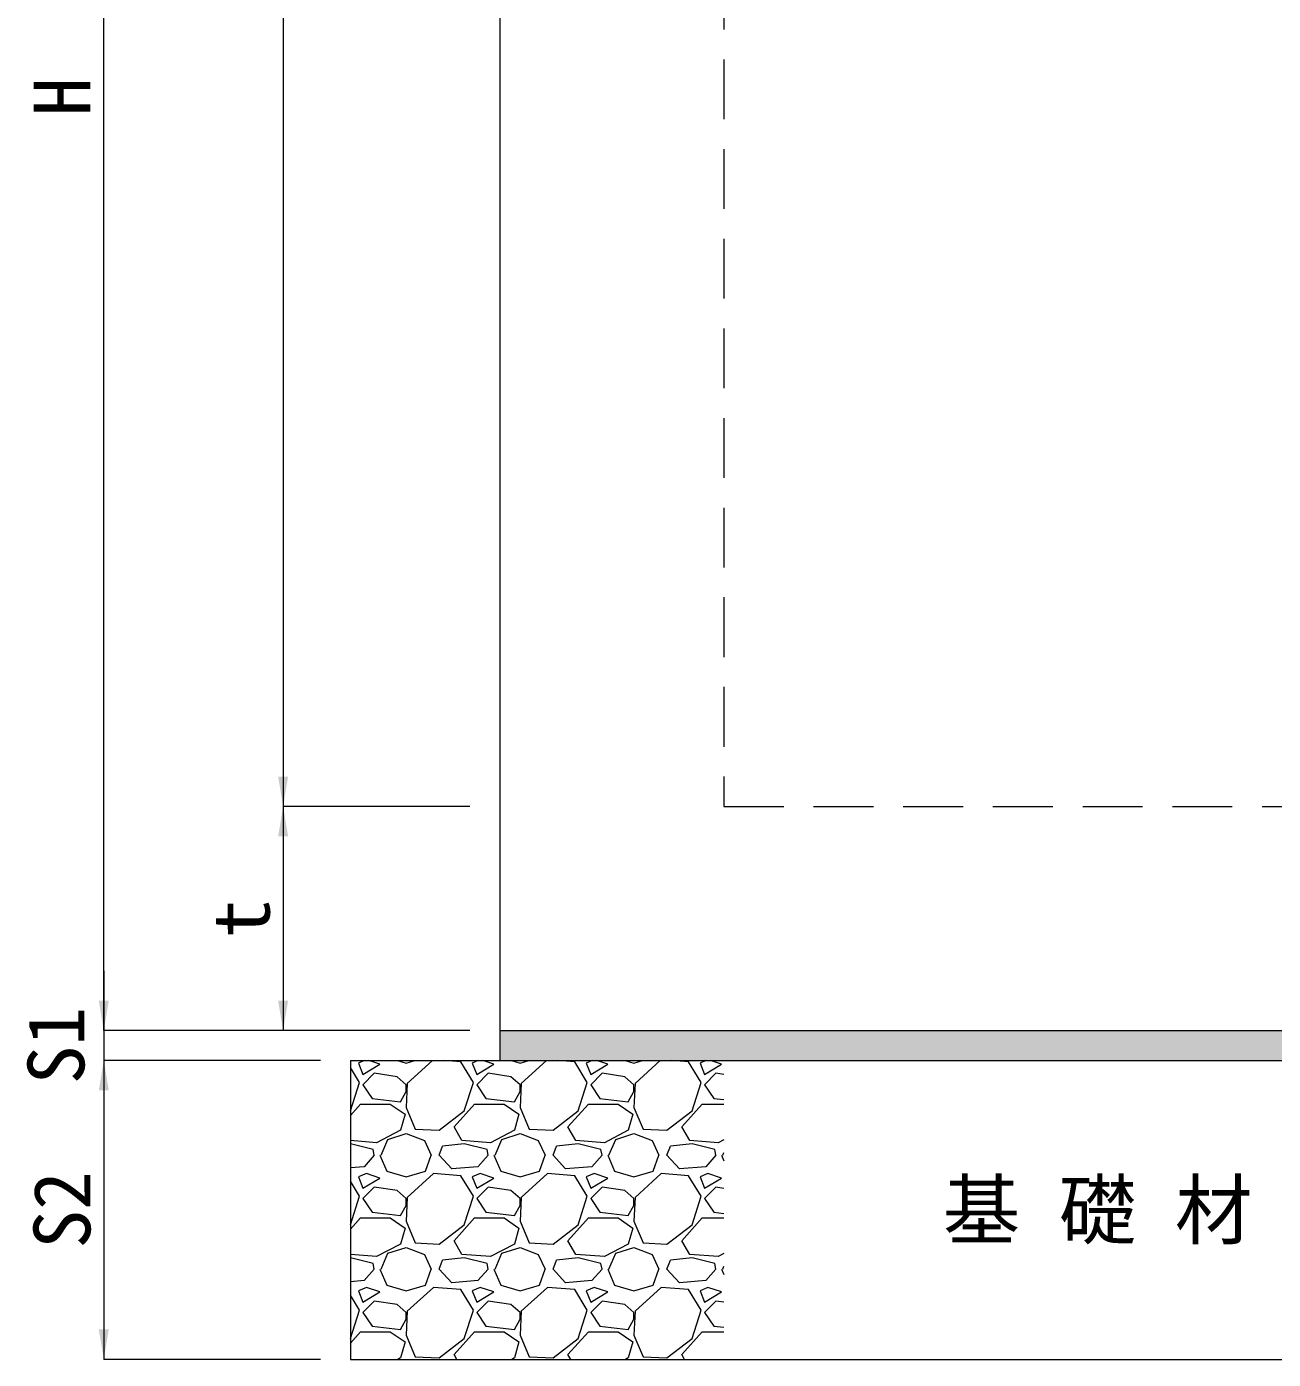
# Model space of a CAD drawing. Units: millimetres at full size; details may follow other scales. Extents: x 77366 to 106166, y -28085 to 6898.
# Drawn here: x 79749 to 80583, y -4119 to -3227 of the extents above; entities that cross this region are included whole.
import ezdxf
from ezdxf.enums import TextEntityAlignment as Align

# ---------------------------------------------------------------- set-up
doc = ezdxf.new("R2010")
doc.units = ezdxf.units.MM
doc.header["$LTSCALE"] = 50
doc.linetypes.add('USER2', pattern=[1.2, 0.8, -0.4])
doc.layers.add('モルタル', color=7, linetype='Continuous')
doc.layers.add('文字', color=7, linetype='Continuous')
for name, color, linetype, lineweight in [('基礎', 7, 'Continuous', 5), ('寸法線', 7, 'Continuous', 13), ('本体', 2, 'Continuous', 20)]:
    doc.layers.add(name, color=color, linetype=linetype, lineweight=lineweight)
doc.styles.add('ＭＳ ゴシック', font='')
doc.styles.get('ＭＳ ゴシック').set_extended_font_data('MS Gothic')

# ---------------------------------------------------------------- blocks, each defined once
blk = doc.blocks.new('filled_arrow')
at = {"color": 0, "linetype": 'Continuous', "lineweight": -2}
blk.add_solid([(7.5, 1.25), (0, 0), (7.5, -1.25)], dxfattribs=at)

msp = doc.modelspace()

# ---------------------------------------------------------------- hatches: boundary and pattern name
at = {"layer": 'モルタル'}
msp.add_hatch(color=256, dxfattribs=at).paths.add_polyline_path([(80065.8, -3899.22), (80065.8, -3919.22), (80865.8, -3919.22), (80865.8, -3899.22)])

# ---------------------------------------------------------------- linework, layer by layer
at = {"layer": '基礎', "color": 3, "lineweight": 20}
for p, q in [((79965.8, -3919.22), (79965.8, -4119.22)), ((79965.8, -3919.22), (80965.8, -3919.22)), ((79965.8, -4119.22), (80965.8, -4119.22))]:
    msp.add_line(p, q, dxfattribs=at)
at = {"layer": '基礎'}
for p, q in [((79971.91, -3933.88), (79965.8, -3923.88)), ((79975.11, -3919.22), (79971.15, -3920.92)), ((79971.15, -3920.92), (79974.19, -3928.54)), ((79974.19, -3928.54), (79985.62, -3921.69)), ((79985.62, -3921.69), (79978.24, -3919.22)), ((79997.37, -3919.22), (80003.15, -3920.92)), ((80003.15, -3920.92), (80008.93, -3919.22)), ((80020.8, -3919.22), (80003.91, -3934.64)), ((80039.73, -3920.16), (80028.47, -3919.22)), ((80048.11, -3933.88), (80039.73, -3920.16)), ((80051.31, -3919.22), (80047.35, -3920.92)), ((80047.35, -3920.92), (80050.39, -3928.54)), ((80050.39, -3928.54), (80061.82, -3921.69)), ((80061.82, -3921.69), (80054.44, -3919.22)), ((80073.57, -3919.22), (80079.35, -3920.92)), ((80079.35, -3920.92), (80085.13, -3919.22)), ((80097, -3919.22), (80080.11, -3934.64)), ((80115.93, -3920.16), (80104.67, -3919.22)), ((80124.31, -3933.88), (80115.93, -3920.16)), ((80127.51, -3919.22), (80123.55, -3920.92)), ((80123.55, -3920.92), (80126.59, -3928.54)), ((80126.59, -3928.54), (80138.02, -3921.69)), ((80138.02, -3921.69), (80130.64, -3919.22)), ((80149.77, -3919.22), (80155.55, -3920.92)), ((80155.55, -3920.92), (80161.33, -3919.22)), ((80173.2, -3919.22), (80156.31, -3934.64)), ((80192.13, -3920.16), (80180.87, -3919.22)), ((80200.51, -3933.88), (80192.13, -3920.16)), ((80203.71, -3919.22), (80199.75, -3920.92)), ((80199.75, -3920.92), (80202.79, -3928.54)), ((80202.79, -3928.54), (80214.22, -3921.69)), ((80214.22, -3921.69), (80206.84, -3919.22)), ((79981.81, -3927.78), (79974.19, -3935.4)), ((79997.05, -3930.07), (79981.81, -3927.78)), ((80003.15, -3935.4), (79997.05, -3930.07)), ((80058.01, -3927.78), (80050.39, -3935.4)), ((80073.25, -3930.07), (80058.01, -3927.78)), ((80079.35, -3935.4), (80073.25, -3930.07)), ((80134.21, -3927.78), (80126.59, -3935.4)), ((80149.45, -3930.07), (80134.21, -3927.78)), ((80155.55, -3935.4), (80149.45, -3930.07)), ((80210.41, -3927.78), (80202.79, -3935.4)), ((80215.8, -3928.59), (80210.41, -3927.78)), ((79965.81, -3952.93), (79971.91, -3933.88)), ((79974.19, -3935.4), (79980.29, -3944.55)), ((79999.34, -3946.83), (80003.15, -3939.97)), ((80003.91, -3934.64), (80003.15, -3950.64)), ((80003.15, -3939.97), (80003.15, -3935.4)), ((80042.01, -3952.93), (80048.11, -3933.88)), ((80050.39, -3935.4), (80056.49, -3944.55)), ((80075.54, -3946.83), (80079.35, -3939.97)), ((80080.11, -3934.64), (80079.35, -3950.64)), ((80079.35, -3939.97), (80079.35, -3935.4)), ((80118.21, -3952.93), (80124.31, -3933.88)), ((80126.59, -3935.4), (80132.69, -3944.55)), ((80151.74, -3946.83), (80155.55, -3939.97)), ((80156.31, -3934.64), (80155.55, -3950.64)), ((80155.55, -3939.97), (80155.55, -3935.4)), ((80194.41, -3952.93), (80200.51, -3933.88)), ((80202.79, -3935.4), (80208.89, -3944.55)), ((79965.8, -3955.99), (79972.67, -3948.36)), ((79972.67, -3948.36), (79992.48, -3948.36)), ((79980.29, -3944.55), (79999.34, -3946.83)), ((79992.48, -3948.36), (80002.39, -3955.21)), ((80003.15, -3950.64), (80009.25, -3965.12)), ((80035.15, -3963.6), (80048.87, -3948.36)), ((80048.87, -3948.36), (80068.68, -3948.36)), ((80056.49, -3944.55), (80075.54, -3946.83)), ((80068.68, -3948.36), (80078.59, -3955.21)), ((80079.35, -3950.64), (80085.45, -3965.12)), ((80111.35, -3963.6), (80125.07, -3948.36)), ((80125.07, -3948.36), (80144.88, -3948.36)), ((80132.69, -3944.55), (80151.74, -3946.83)), ((80144.88, -3948.36), (80154.79, -3955.21)), ((80155.55, -3950.64), (80161.65, -3965.12)), ((80187.55, -3963.6), (80201.27, -3948.36)), ((80201.27, -3948.36), (80215.8, -3948.36)), ((80208.89, -3944.55), (80215.8, -3945.37)), ((79965.8, -3952.94), (79965.81, -3952.93)), ((80002.39, -3955.21), (79999.34, -3965.88)), ((80025.25, -3965.88), (80042.01, -3952.93)), ((80078.59, -3955.21), (80075.54, -3965.88)), ((80101.45, -3965.88), (80118.21, -3952.93)), ((80154.79, -3955.21), (80151.74, -3965.88)), ((80177.65, -3965.88), (80194.41, -3952.93)), ((79999.34, -3965.88), (79983.34, -3974.26)), ((79990.96, -3971.98), (80003.15, -3968.17)), ((80003.15, -3968.17), (80015.34, -3972.74)), ((80009.25, -3965.12), (80025.25, -3965.88)), ((80040.49, -3972.74), (80035.15, -3963.6)), ((80075.54, -3965.88), (80059.54, -3974.26)), ((80067.16, -3971.98), (80079.35, -3968.17)), ((80079.35, -3968.17), (80091.54, -3972.74)), ((80085.45, -3965.12), (80101.45, -3965.88)), ((80116.69, -3972.74), (80111.35, -3963.6)), ((80151.74, -3965.88), (80135.74, -3974.26)), ((80143.36, -3971.98), (80155.55, -3968.17)), ((80155.55, -3968.17), (80167.74, -3972.74)), ((80161.65, -3965.12), (80177.65, -3965.88)), ((80192.89, -3972.74), (80187.55, -3963.6)), ((79983.34, -3974.26), (79965.8, -3972.86)), ((79965.81, -3975.03), (79965.8, -3975.03)), ((79981.05, -3978.84), (79965.81, -3975.03)), ((79986.39, -3982.65), (79990.96, -3971.98)), ((80015.34, -3972.74), (80019.91, -3982.65)), ((80025.25, -3982.65), (80027.53, -3976.55)), ((80042.01, -3975.03), (80027.53, -3976.55)), ((80059.54, -3974.26), (80040.49, -3972.74)), ((80057.25, -3978.84), (80042.01, -3975.03)), ((80062.59, -3982.65), (80067.16, -3971.98)), ((80091.54, -3972.74), (80096.11, -3982.65)), ((80101.45, -3982.65), (80103.73, -3976.55)), ((80118.21, -3975.03), (80103.73, -3976.55)), ((80135.74, -3974.26), (80116.69, -3972.74)), ((80133.45, -3978.84), (80118.21, -3975.03)), ((80138.79, -3982.65), (80143.36, -3971.98)), ((80167.74, -3972.74), (80172.31, -3982.65)), ((80177.65, -3982.65), (80179.93, -3976.55)), ((80194.41, -3975.03), (80179.93, -3976.55)), ((80211.94, -3974.26), (80192.89, -3972.74)), ((80209.65, -3978.84), (80194.41, -3975.03)), ((80215.8, -3972.24), (80211.94, -3974.26)), ((79981.81, -3982.65), (79974.96, -3990.27)), ((79981.81, -3982.65), (79981.05, -3978.84)), ((79985.62, -3982.65), (79990.2, -3993.31)), ((80016.1, -3993.31), (80019.91, -3982.65)), ((80033.63, -3991.79), (80025.25, -3982.65)), ((80058.01, -3982.65), (80051.16, -3990.27)), ((80058.01, -3982.65), (80057.25, -3978.84)), ((80061.82, -3982.65), (80066.4, -3993.31)), ((80092.3, -3993.31), (80096.11, -3982.65)), ((80109.83, -3991.79), (80101.45, -3982.65)), ((80134.21, -3982.65), (80127.36, -3990.27)), ((80134.21, -3982.65), (80133.45, -3978.84)), ((80138.02, -3982.65), (80142.6, -3993.31)), ((80168.5, -3993.31), (80172.31, -3982.65)), ((80186.03, -3991.79), (80177.65, -3982.65)), ((80210.41, -3982.65), (80203.56, -3990.27)), ((80210.41, -3982.65), (80209.65, -3978.84)), ((80214.22, -3982.65), (80215.8, -3986.32)), ((80214.99, -3982.65), (80215.8, -3980.75)), ((79974.96, -3990.27), (79965.8, -3991.06)), ((79976.48, -3994.84), (79971.15, -3997.12)), ((79985.62, -3997.89), (79976.48, -3994.84)), ((79990.2, -3993.31), (80003.15, -3997.12)), ((80003.15, -3997.12), (80016.1, -3993.31)), ((80021.44, -3994.84), (80003.91, -4010.84)), ((80039.73, -3996.36), (80021.44, -3994.84)), ((80051.16, -3990.27), (80033.63, -3991.79)), ((80052.68, -3994.84), (80047.35, -3997.12)), ((80061.82, -3997.89), (80052.68, -3994.84)), ((80066.4, -3993.31), (80079.35, -3997.12)), ((80079.35, -3997.12), (80092.3, -3993.31)), ((80097.64, -3994.84), (80080.11, -4010.84)), ((80115.93, -3996.36), (80097.64, -3994.84)), ((80127.36, -3990.27), (80109.83, -3991.79)), ((80128.88, -3994.84), (80123.55, -3997.12)), ((80138.02, -3997.89), (80128.88, -3994.84)), ((80142.6, -3993.31), (80155.55, -3997.12)), ((80155.55, -3997.12), (80168.5, -3993.31)), ((80173.84, -3994.84), (80156.31, -4010.84)), ((80192.13, -3996.36), (80173.84, -3994.84)), ((80203.56, -3990.27), (80186.03, -3991.79)), ((80205.08, -3994.84), (80199.75, -3997.12)), ((80214.22, -3997.89), (80205.08, -3994.84)), ((79971.91, -4010.08), (79965.8, -4000.08)), ((79971.15, -3997.12), (79974.19, -4004.74)), ((79974.19, -4004.74), (79985.62, -3997.89)), ((79981.81, -4003.98), (79974.19, -4011.6)), ((79997.05, -4006.27), (79981.81, -4003.98)), ((80048.11, -4010.08), (80039.73, -3996.36)), ((80047.35, -3997.12), (80050.39, -4004.74)), ((80050.39, -4004.74), (80061.82, -3997.89)), ((80058.01, -4003.98), (80050.39, -4011.6)), ((80073.25, -4006.27), (80058.01, -4003.98)), ((80124.31, -4010.08), (80115.93, -3996.36)), ((80123.55, -3997.12), (80126.59, -4004.74)), ((80126.59, -4004.74), (80138.02, -3997.89)), ((80134.21, -4003.98), (80126.59, -4011.6)), ((80149.45, -4006.27), (80134.21, -4003.98)), ((80200.51, -4010.08), (80192.13, -3996.36)), ((80199.75, -3997.12), (80202.79, -4004.74)), ((80202.79, -4004.74), (80214.22, -3997.89)), ((80210.41, -4003.98), (80202.79, -4011.6)), ((80215.8, -4004.79), (80210.41, -4003.98)), ((79965.81, -4029.13), (79971.91, -4010.08)), ((79974.19, -4011.6), (79980.29, -4020.75)), ((80003.15, -4011.6), (79997.05, -4006.27)), ((80003.91, -4010.84), (80003.15, -4026.84)), ((80003.15, -4016.17), (80003.15, -4011.6)), ((80042.01, -4029.13), (80048.11, -4010.08)), ((80050.39, -4011.6), (80056.49, -4020.75)), ((80079.35, -4011.6), (80073.25, -4006.27)), ((80080.11, -4010.84), (80079.35, -4026.84)), ((80079.35, -4016.17), (80079.35, -4011.6)), ((80118.21, -4029.13), (80124.31, -4010.08)), ((80126.59, -4011.6), (80132.69, -4020.75)), ((80155.55, -4011.6), (80149.45, -4006.27)), ((80156.31, -4010.84), (80155.55, -4026.84)), ((80155.55, -4016.17), (80155.55, -4011.6)), ((80194.41, -4029.13), (80200.51, -4010.08)), ((80202.79, -4011.6), (80208.89, -4020.75)), ((79980.29, -4020.75), (79999.34, -4023.03)), ((79999.34, -4023.03), (80003.15, -4016.17)), ((80056.49, -4020.75), (80075.54, -4023.03)), ((80075.54, -4023.03), (80079.35, -4016.17)), ((80132.69, -4020.75), (80151.74, -4023.03)), ((80151.74, -4023.03), (80155.55, -4016.17)), ((80208.89, -4020.75), (80215.8, -4021.57)), ((79965.8, -4032.19), (79972.67, -4024.56)), ((79965.8, -4029.14), (79965.81, -4029.13)), ((79972.67, -4024.56), (79992.48, -4024.56)), ((79992.48, -4024.56), (80002.39, -4031.41)), ((80002.39, -4031.41), (79999.34, -4042.08)), ((80003.15, -4026.84), (80009.25, -4041.32)), ((80025.25, -4042.08), (80042.01, -4029.13)), ((80035.15, -4039.8), (80048.87, -4024.56)), ((80048.87, -4024.56), (80068.68, -4024.56)), ((80068.68, -4024.56), (80078.59, -4031.41)), ((80078.59, -4031.41), (80075.54, -4042.08)), ((80079.35, -4026.84), (80085.45, -4041.32)), ((80101.45, -4042.08), (80118.21, -4029.13)), ((80111.35, -4039.8), (80125.07, -4024.56)), ((80125.07, -4024.56), (80144.88, -4024.56)), ((80144.88, -4024.56), (80154.79, -4031.41)), ((80154.79, -4031.41), (80151.74, -4042.08)), ((80155.55, -4026.84), (80161.65, -4041.32)), ((80177.65, -4042.08), (80194.41, -4029.13)), ((80187.55, -4039.8), (80201.27, -4024.56)), ((80201.27, -4024.56), (80215.8, -4024.56)), ((80040.49, -4048.94), (80035.15, -4039.8)), ((80116.69, -4048.94), (80111.35, -4039.8)), ((80192.89, -4048.94), (80187.55, -4039.8)), ((79983.34, -4050.46), (79965.8, -4049.06)), ((79999.34, -4042.08), (79983.34, -4050.46)), ((79986.39, -4058.85), (79990.96, -4048.18)), ((79990.96, -4048.18), (80003.15, -4044.37)), ((80003.15, -4044.37), (80015.34, -4048.94)), ((80009.25, -4041.32), (80025.25, -4042.08)), ((80015.34, -4048.94), (80019.91, -4058.85)), ((80059.54, -4050.46), (80040.49, -4048.94)), ((80075.54, -4042.08), (80059.54, -4050.46)), ((80062.59, -4058.85), (80067.16, -4048.18)), ((80067.16, -4048.18), (80079.35, -4044.37)), ((80079.35, -4044.37), (80091.54, -4048.94)), ((80085.45, -4041.32), (80101.45, -4042.08)), ((80091.54, -4048.94), (80096.11, -4058.85)), ((80135.74, -4050.46), (80116.69, -4048.94)), ((80151.74, -4042.08), (80135.74, -4050.46)), ((80138.79, -4058.85), (80143.36, -4048.18)), ((80143.36, -4048.18), (80155.55, -4044.37)), ((80155.55, -4044.37), (80167.74, -4048.94)), ((80161.65, -4041.32), (80177.65, -4042.08)), ((80167.74, -4048.94), (80172.31, -4058.85)), ((80211.94, -4050.46), (80192.89, -4048.94)), ((80215.8, -4048.44), (80211.94, -4050.46)), ((79965.81, -4051.23), (79965.8, -4051.23)), ((79981.05, -4055.04), (79965.81, -4051.23)), ((79981.81, -4058.85), (79981.05, -4055.04)), ((80025.25, -4058.85), (80027.53, -4052.75)), ((80042.01, -4051.23), (80027.53, -4052.75)), ((80057.25, -4055.04), (80042.01, -4051.23)), ((80058.01, -4058.85), (80057.25, -4055.04)), ((80101.45, -4058.85), (80103.73, -4052.75)), ((80118.21, -4051.23), (80103.73, -4052.75)), ((80133.45, -4055.04), (80118.21, -4051.23)), ((80134.21, -4058.85), (80133.45, -4055.04)), ((80177.65, -4058.85), (80179.93, -4052.75)), ((80194.41, -4051.23), (80179.93, -4052.75)), ((80209.65, -4055.04), (80194.41, -4051.23)), ((80210.41, -4058.85), (80209.65, -4055.04)), ((80214.99, -4058.85), (80215.8, -4056.95)), ((79974.96, -4066.47), (79965.8, -4067.26)), ((79981.81, -4058.85), (79974.96, -4066.47)), ((79985.62, -4058.85), (79990.2, -4069.51)), ((80016.1, -4069.51), (80019.91, -4058.85)), ((80033.63, -4067.99), (80025.25, -4058.85)), ((80051.16, -4066.47), (80033.63, -4067.99)), ((80058.01, -4058.85), (80051.16, -4066.47)), ((80061.82, -4058.85), (80066.4, -4069.51)), ((80092.3, -4069.51), (80096.11, -4058.85)), ((80109.83, -4067.99), (80101.45, -4058.85)), ((80127.36, -4066.47), (80109.83, -4067.99)), ((80134.21, -4058.85), (80127.36, -4066.47)), ((80138.02, -4058.85), (80142.6, -4069.51)), ((80168.5, -4069.51), (80172.31, -4058.85)), ((80186.03, -4067.99), (80177.65, -4058.85)), ((80203.56, -4066.47), (80186.03, -4067.99)), ((80210.41, -4058.85), (80203.56, -4066.47)), ((80214.22, -4058.85), (80215.8, -4062.52)), ((79976.48, -4071.04), (79971.15, -4073.32)), ((79971.15, -4073.32), (79974.19, -4080.94)), ((79974.19, -4080.94), (79985.62, -4074.09)), ((79985.62, -4074.09), (79976.48, -4071.04)), ((79990.2, -4069.51), (80003.15, -4073.32)), ((80003.15, -4073.32), (80016.1, -4069.51)), ((80021.44, -4071.04), (80003.91, -4087.04)), ((80039.73, -4072.56), (80021.44, -4071.04)), ((80048.11, -4086.28), (80039.73, -4072.56)), ((80052.68, -4071.04), (80047.35, -4073.32)), ((80047.35, -4073.32), (80050.39, -4080.94)), ((80050.39, -4080.94), (80061.82, -4074.09)), ((80061.82, -4074.09), (80052.68, -4071.04)), ((80066.4, -4069.51), (80079.35, -4073.32)), ((80079.35, -4073.32), (80092.3, -4069.51)), ((80097.64, -4071.04), (80080.11, -4087.04)), ((80115.93, -4072.56), (80097.64, -4071.04)), ((80124.31, -4086.28), (80115.93, -4072.56)), ((80128.88, -4071.04), (80123.55, -4073.32)), ((80123.55, -4073.32), (80126.59, -4080.94)), ((80126.59, -4080.94), (80138.02, -4074.09)), ((80138.02, -4074.09), (80128.88, -4071.04)), ((80142.6, -4069.51), (80155.55, -4073.32)), ((80155.55, -4073.32), (80168.5, -4069.51)), ((80173.84, -4071.04), (80156.31, -4087.04)), ((80192.13, -4072.56), (80173.84, -4071.04)), ((80200.51, -4086.28), (80192.13, -4072.56)), ((80205.08, -4071.04), (80199.75, -4073.32)), ((80199.75, -4073.32), (80202.79, -4080.94)), ((80202.79, -4080.94), (80214.22, -4074.09)), ((80214.22, -4074.09), (80205.08, -4071.04)), ((79971.91, -4086.28), (79965.8, -4076.28)), ((79981.81, -4080.18), (79974.19, -4087.8)), ((79997.05, -4082.47), (79981.81, -4080.18)), ((80003.15, -4087.8), (79997.05, -4082.47)), ((80058.01, -4080.18), (80050.39, -4087.8)), ((80073.25, -4082.47), (80058.01, -4080.18)), ((80079.35, -4087.8), (80073.25, -4082.47)), ((80134.21, -4080.18), (80126.59, -4087.8)), ((80149.45, -4082.47), (80134.21, -4080.18)), ((80155.55, -4087.8), (80149.45, -4082.47)), ((80210.41, -4080.18), (80202.79, -4087.8)), ((80215.8, -4080.99), (80210.41, -4080.18)), ((79965.81, -4105.33), (79971.91, -4086.28)), ((79974.19, -4087.8), (79980.29, -4096.95)), ((79999.34, -4099.23), (80003.15, -4092.37)), ((80003.91, -4087.04), (80003.15, -4103.04)), ((80003.15, -4092.37), (80003.15, -4087.8)), ((80042.01, -4105.33), (80048.11, -4086.28)), ((80050.39, -4087.8), (80056.49, -4096.95)), ((80075.54, -4099.23), (80079.35, -4092.37)), ((80080.11, -4087.04), (80079.35, -4103.04)), ((80079.35, -4092.37), (80079.35, -4087.8)), ((80118.21, -4105.33), (80124.31, -4086.28)), ((80126.59, -4087.8), (80132.69, -4096.95)), ((80151.74, -4099.23), (80155.55, -4092.37)), ((80156.31, -4087.04), (80155.55, -4103.04)), ((80155.55, -4092.37), (80155.55, -4087.8)), ((80194.41, -4105.33), (80200.51, -4086.28)), ((80202.79, -4087.8), (80208.89, -4096.95)), ((79965.8, -4108.39), (79972.67, -4100.76)), ((79972.67, -4100.76), (79992.48, -4100.76)), ((79980.29, -4096.95), (79999.34, -4099.23)), ((79992.48, -4100.76), (80002.39, -4107.61)), ((80035.15, -4116), (80048.87, -4100.76)), ((80048.87, -4100.76), (80068.68, -4100.76)), ((80056.49, -4096.95), (80075.54, -4099.23)), ((80068.68, -4100.76), (80078.59, -4107.61)), ((80111.35, -4116), (80125.07, -4100.76)), ((80125.07, -4100.76), (80144.88, -4100.76)), ((80132.69, -4096.95), (80151.74, -4099.23)), ((80144.88, -4100.76), (80154.79, -4107.61)), ((80187.55, -4116), (80201.27, -4100.76)), ((80201.27, -4100.76), (80215.8, -4100.76)), ((80208.89, -4096.95), (80215.8, -4097.77)), ((79965.8, -4105.34), (79965.81, -4105.33)), ((80002.39, -4107.61), (79999.34, -4118.28)), ((80003.15, -4103.04), (80009.25, -4117.52)), ((80025.25, -4118.28), (80042.01, -4105.33)), ((80078.59, -4107.61), (80075.54, -4118.28)), ((80079.35, -4103.04), (80085.45, -4117.52)), ((80101.45, -4118.28), (80118.21, -4105.33)), ((80154.79, -4107.61), (80151.74, -4118.28)), ((80155.55, -4103.04), (80161.65, -4117.52)), ((80177.65, -4118.28), (80194.41, -4105.33)), ((79999.34, -4118.28), (79997.54, -4119.22)), ((80009.25, -4117.52), (80025.25, -4118.28)), ((80037.04, -4119.22), (80035.15, -4116)), ((80075.54, -4118.28), (80073.74, -4119.22)), ((80085.45, -4117.52), (80101.45, -4118.28)), ((80113.24, -4119.22), (80111.35, -4116)), ((80151.74, -4118.28), (80149.94, -4119.22)), ((80161.65, -4117.52), (80177.65, -4118.28)), ((80189.44, -4119.22), (80187.55, -4116))]:
    msp.add_line(p, q, dxfattribs=at)
at = {"layer": '寸法線'}
for p, q in [((79800.8, -3899.22), (79800.8, -2649.22)), ((79920.8, -2649.22), (79920.8, -3749.22)), ((80045.8, -3749.22), (79920.8, -3749.22)), ((79920.8, -3749.22), (79920.8, -3899.22)), ((80045.8, -3749.22), (79920.8, -3749.22)), ((79800.8, -3859.22), (79800.8, -3959.22)), ((80045.8, -3899.22), (79800.8, -3899.22)), ((80045.8, -3899.22), (79800.8, -3899.22)), ((80045.8, -3899.22), (79920.8, -3899.22)), ((79945.8, -3919.22), (79800.8, -3919.22)), ((79800.8, -3919.22), (79800.8, -4119.22)), ((79945.8, -3919.22), (79800.8, -3919.22)), ((79945.8, -4119.22), (79800.8, -4119.22))]:
    msp.add_line(p, q, dxfattribs=at)
at = {"layer": '本体'}
for p, q in [((80065.8, -2655.22), (80065.8, -3899.22)), ((80065.8, -3899.22), (80065.8, -3919.22)), ((80065.8, -3899.22), (80865.8, -3899.22))]:
    msp.add_line(p, q, dxfattribs=at)
at = {"layer": '本体', "linetype": 'USER2', "lineweight": 9}
for p, q in [((80215.8, -2649.22), (80215.8, -3749.22)), ((80215.8, -3749.22), (80715.8, -3749.22))]:
    msp.add_line(p, q, dxfattribs=at)

# ---------------------------------------------------------------- block references
at = {"layer": '寸法線', "xscale": 2.67, "yscale": 2.67}
for p, rotation in [((79920.8, -3749.22), 90), ((79920.8, -3749.22), 270), ((79800.8, -3899.22), 90), ((79800.8, -3899.22), 90), ((79920.8, -3899.22), 90), ((79800.8, -3919.22), 270), ((79800.8, -3919.22), 270), ((79800.8, -4119.22), 90)]:
    msp.add_blockref('filled_arrow', p, dxfattribs=dict(at, rotation=rotation))

# ---------------------------------------------------------------- texts
at = {"layer": '寸法線', "style": 'ＭＳ ゴシック'}
for s, p in [('H', (79772.8, -3274.22)), ('t', (79892.8, -3824.22)), ('S1', (79768.8, -3909.22)), ('S2', (79772.8, -4019.22))]:
    msp.add_text(s, height=37.98, rotation=90, dxfattribs=at).set_placement(p, align=Align.MIDDLE_CENTER)
at = {"layer": '文字', "style": 'ＭＳ ゴシック'}
msp.add_text('基 礎 材', height=37.98, dxfattribs=at).set_placement((80465.8, -4019.22), align=Align.MIDDLE_CENTER)

doc.saveas('drawing.dxf')
